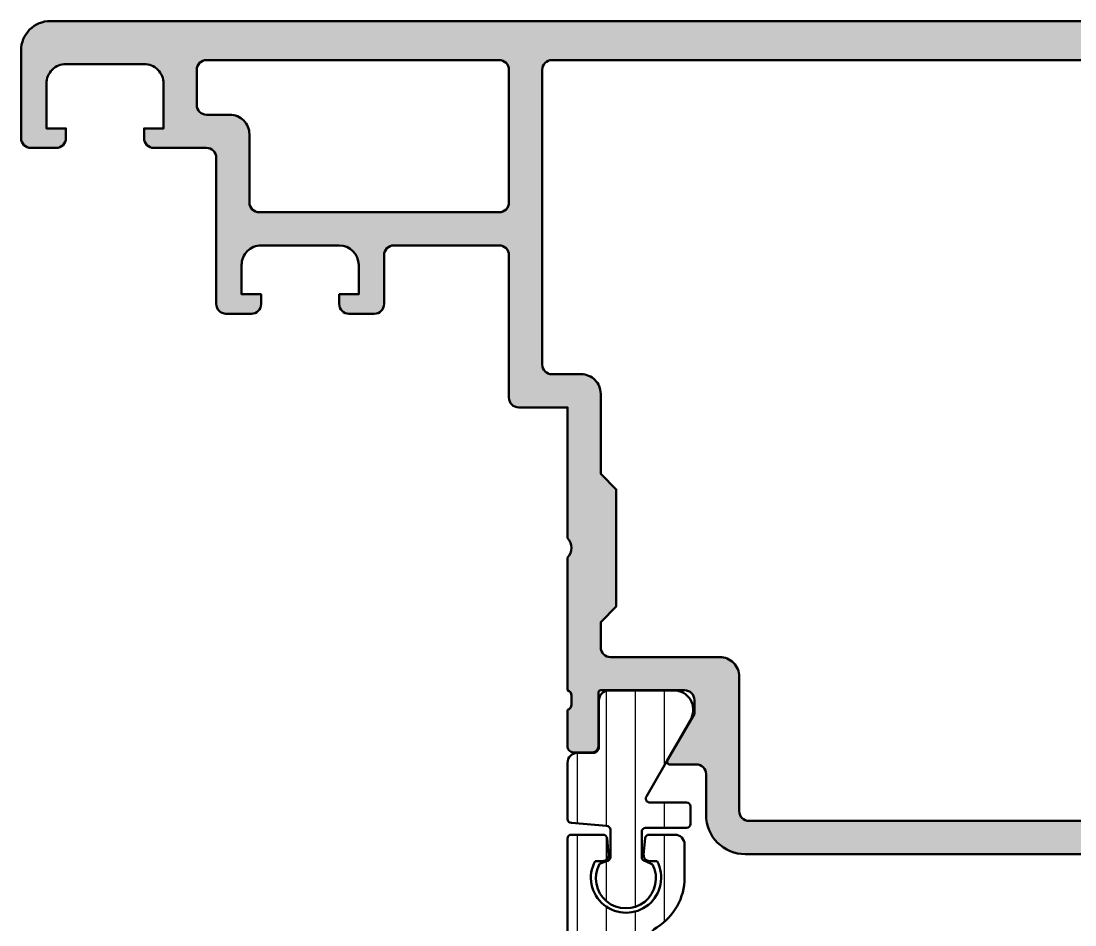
# Model space of a CAD drawing. Extents: x -30 to 78, y 0 to 85.
# Drawn here: x -30 to 24, y 38.7 to 85 of the extents above; entities that cross this region are included whole.
import ezdxf

# ---------------------------------------------------------------- set-up
doc = ezdxf.new("R2010")
doc.units = 0
for name, color, linetype, lineweight in [('0S-Alu contour', 7, 'Continuous', 50), ('0S-Alu hatch', 252, 'Continuous', 25), ('0S-Plastic contour', 254, 'Continuous', 50), ('0S-Plastic hatch', 253, 'Continuous', 25)]:
    doc.layers.add(name, color=color, linetype=linetype, lineweight=lineweight)
pattern_1 = [(90, (0, 0), (-1.4859, 0), [])]

# ---------------------------------------------------------------- blocks, each defined once
blk = doc.blocks.new('398700__2F316FFD_572E_4985_AC60_1F0C857CBD1D_')
at = {"layer": '0S-Alu hatch'}
h = blk.add_hatch(color=256, dxfattribs=at)
edge = h.paths.add_edge_path()
edge.add_line((-29.99996948252678, 83.5000000001062), (-29.99996948252678, 79.00000000010688))
edge.add_arc((-29.49994280249618, 79.00002668013714), 0.5000266807423868, 180.0030571430025, 269.9969428568569)
edge.add_line((-29.49996948252655, 78.50000000010654), (-28.19995117198013, 78.50000000010654))
edge.add_arc((-28.19994085186963, 78.99998967999626), 0.4999896799962295, 269.9988173780385, 360.0011826219717)
edge.add_line((-27.69995117197991, 79.00000000010685), (-27.69995117197991, 79.50000000010665))
edge.add_line((-27.69995117197991, 79.50000000010665), (-28.69995117197991, 79.50000000010652))
edge.add_line((-28.69995117197991, 79.50000000010652), (-28.69995117197991, 81.79998779307518))
edge.add_ellipse((-27.70000757515433, 81.80004419624981), major_axis=(-0.9999435984163296, 0), ratio=1, start_angle=-90.00323184614132, end_angle=0.0032318460986857644, ccw=False)
edge.add_line((-27.69995117197968, 82.7999877930754), (-23.69995117197991, 82.7999877930754))
edge.add_ellipse((-23.69994555043482, 81.79999341462047), major_axis=(-0.9999943784707154, 0), ratio=1, start_angle=179.9996779066076, end_angle=270.0003220926184, ccw=False)
edge.add_line((-22.69995117197991, 81.79998779306187), (-22.69995117197991, 79.50000000010665))
edge.add_line((-22.69995117197991, 79.50000000010665), (-23.69995117197991, 79.50000000010665))
edge.add_line((-23.69995117197991, 79.50000000010665), (-23.69995117197991, 79.00000000010665))
edge.add_arc((-23.19996149209041, 78.99998967999613), 0.4999896799960021, 179.9988173777201, 270.0011826219615)
edge.add_line((-23.1999511719799, 78.50000000010665), (-20.49996948252678, 78.50000000010665))
edge.add_ellipse((-20.49994895485911, 78.00002052777432), major_axis=(-0.4999794727537302, 0), ratio=1, start_angle=179.9976476060077, end_angle=270.00235239401877, ccw=False)
edge.add_line((-19.99996948252678, 78.0000000001069), (-19.99996948252678, 70.50000000010665))
edge.add_arc((-19.49994534277184, 70.5000241398616), 0.5000241403376413, 180.0027660783855, 269.9972339213938)
edge.add_line((-19.49996948252678, 70.00000000010665), (-18.1999511719799, 70.00000000010665))
edge.add_arc((-18.19993829040376, 70.49998711853051), 0.4999871185897994, 269.9985238420772, 360.0014761578453)
edge.add_line((-17.6999511719799, 70.50000000010597), (-17.6999511719799, 71.00000000010665))
edge.add_line((-17.6999511719799, 71.00000000010665), (-18.69995117197968, 71.00000000010665))
edge.add_line((-18.69995117197968, 71.00000000010665), (-18.6999511719799, 72.50000000010654))
edge.add_ellipse((-17.69996772564914, 72.5000165537759), major_axis=(-0.9999834464677769, 0), ratio=1, start_angle=-90.00094847109642, end_angle=0.0009484706660032316, ccw=False)
edge.add_line((-17.69995117197967, 73.50000000010665), (-13.69995117197969, 73.50000000010665))
edge.add_ellipse((-13.69998398563931, 72.49996718644702), major_axis=(-1.000032814197979, 0), ratio=1, start_angle=180.0018800225579, end_angle=269.9981199774843, ccw=False)
edge.add_line((-12.69995117197969, 72.50000000010738), (-12.69995117197992, 71.00000000010665))
edge.add_line((-12.69995117197992, 71.00000000010665), (-13.69995117197992, 71.00000000010665))
edge.add_line((-13.69995117197992, 71.00000000010665), (-13.69995117197992, 70.50000000010665))
edge.add_arc((-13.19996405355606, 70.49998711853051), 0.4999871185897994, 179.9985238419079, 270.0014761579228)
edge.add_line((-13.19995117197992, 70.00000000010665), (-11.89996337901139, 70.00000000010665))
edge.add_arc((-11.89995049743508, 70.49998711853056), 0.4999871185898562, 269.9985238420577, 360.0014761578453)
edge.add_line((-11.39996337901117, 70.50000000010601), (-11.39996337901117, 72.99998474131748))
edge.add_ellipse((-10.89996319137002, 72.99998455367655), major_axis=(-0.5000001876411787, 0), ratio=1, start_angle=270.0000215020831, end_angle=359.9999785025289, ccw=False)
edge.add_line((-10.89996337901117, 73.4999847413177), (-5.499969482526793, 73.49998474131748))
edge.add_ellipse((-5.499959520394993, 72.99999470344973), major_axis=(-0.4999900379669927, 0), ratio=1, start_angle=179.9988584005522, end_angle=270.00114159895963, ccw=False)
edge.add_line((-4.999969482527248, 72.99998474131645), (-4.999969482527021, 65.69967314122643))
edge.add_arc((-4.499961320569568, 65.69968130318377), 0.5000081620240695, 180.0009352761989, 269.9990647238382)
edge.add_line((-4.499969482527021, 65.19967314122631), (-1.999969482527021, 65.19968840001549))
edge.add_line((-1.999969482527021, 65.19968840001549), (-1.999969482527248, 58.50017019852079))
edge.add_ellipse((-2.524993707192155, 58.00016274949389), major_axis=(-0.7250226793469087, 0), ratio=1, start_angle=136.3989482371596, end_angle=223.6019249855762, ccw=False)
edge.add_line((-1.999961862168771, 57.50016330221548), (-1.999969482526779, 50.70000762950099))
edge.add_ellipse((-2.078817958496756, 50.43244621730917), major_axis=(-0.2789376121229892, 0), ratio=1, start_angle=178.835410625902, end_angle=253.5801235805072, ccw=False)
edge.add_line((-1.799937964948667, 50.42677694438469), (-1.799937964948668, 49.97318294438471))
edge.add_ellipse((-2.078806060591827, 49.96752228490766), major_axis=(-0.2789255417371407, 0), ratio=1, start_angle=106.42459455535331, end_angle=181.1628700728862, ccw=False)
edge.add_line((-1.999938964948668, 49.69997894438472), (-1.999938964948654, 47.8199679443762))
edge.add_arc((-1.699938964948657, 47.8199679443762), 0.3000000000000043, 180, 270)
edge.add_line((-1.699938964948657, 47.51996794437619), (-0.7199646459058897, 47.51996794437618))
edge.add_arc((-0.7199646459058897, 47.81996794437621), 0.3000000000000256, 270, 360)
edge.add_line((-0.4199646459058642, 47.81996794437621), (-0.4199646459058784, 50.5799659443762))
edge.add_ellipse((-0.2999282489533377, 50.5799508682742), major_axis=(-0.1200363978992903, 0), ratio=1, start_angle=270.01737301073905, end_angle=359.9928038742206, ccw=False)
edge.add_line((-0.2999646459378198, 50.69998726065541), (4.000030517472978, 50.70000762950089))
edge.add_ellipse((4.00004083758377, 50.20001794961167), major_axis=(-0.4999896799957179, 0), ratio=1, start_angle=179.9988173777202, end_angle=270.00118262199436, ccw=False)
edge.add_line((4.500030517472978, 50.20000762950107), (4.500030517472751, 49.49999542247077))
edge.add_line((4.500030517472751, 49.49999542247077), (3.111785888566274, 47.09548492442265))
edge.add_arc((3.238736484112166, 47.03879453790564), 0.139033282464676, 155.9366245846524, 266.6097434882759)
edge.add_line((3.230514526262496, 46.90000457774273), (4.600030517472205, 46.90000457774319))
edge.add_ellipse((4.600030517472889, 46.40000457774273), major_axis=(-0.5000000000004547, 0), ratio=1, start_angle=180, end_angle=270.0000000000784, ccw=False)
edge.add_line((5.100030517473342, 46.40000457774273), (5.10003051747266, 44.30290475069002))
edge.add_arc((7.100030517472546, 44.30290475069013), 1.999999999999886, 180, 270.0000000000098)
edge.add_line((7.100030517472887, 42.30290475069025), (43.70003356922974, 42.3029047506907))
edge.add_arc((43.70003356923059, 44.30290475069052), 1.999999999999829, 269.9999999999755, 360)
edge.add_line((45.70003356923042, 44.30290475069052), (45.70003356923042, 46.40000457774353))
edge.add_ellipse((46.20003356923048, 46.40000457774325), major_axis=(-0.5000000000000498, 0), ratio=1, start_angle=270.0000000000057, end_angle=360, ccw=False)
edge.add_line((46.20003356923042, 46.9000045777433), (47.56956481923102, 46.90000457774307))
edge.add_arc((47.5613280500429, 47.03880353384803), 0.1390431392859207, 273.3961299496148, 384.0575019780681)
edge.add_line((47.68829345692588, 47.0954849244231), (46.30004882801985, 49.4999954224702))
edge.add_line((46.30004882801985, 49.4999954224702), (46.30004882801985, 50.20000762951157))
edge.add_ellipse((46.80003357132597, 50.20002288968719), major_axis=(-0.4999847435389949, 0), ratio=1, start_angle=-90.00699432655358, end_angle=0.0017487406075247236, ccw=False)
edge.add_line((46.80009460647705, 50.70000762950077), (51.10002873260194, 50.69998726066198))
edge.add_ellipse((51.09999233563343, 50.57995086825821), major_axis=(-0.1200363979218424, 0), ratio=1, start_angle=180.0071961334272, end_angle=269.98262699688405, ccw=False)
edge.add_line((51.22002873260851, 50.57996594437622), (51.22002873260851, 47.81996794437621))
edge.add_arc((51.52002873260853, 47.81996794437621), 0.300000000000022, 180, 269.9999999999986)
edge.add_line((51.52002873260852, 47.51996794437618), (52.50000305165129, 47.51996794437618))
edge.add_arc((52.50000305165129, 47.8199679443762), 0.3000000000000114, 270, 360)
edge.add_line((52.8000030516513, 47.8199679443762), (52.8000030516513, 49.69997894438472))
edge.add_ellipse((52.87887014729446, 49.96752228490766), major_axis=(-0.2789255417371423, 0), ratio=1, start_angle=-1.1628700728862214, end_angle=73.57540544464621, ccw=False)
edge.add_line((52.6000020516513, 49.97318294438471), (52.6000020516513, 50.42677694438469))
edge.add_ellipse((52.87888204520035, 50.43244621730919), major_axis=(-0.2789376121239464, 0), ratio=1, start_angle=-73.58012358050848, end_angle=1.1645893740999895, ccw=False)
edge.add_line((52.8000335692301, 50.70000762950193), (52.80003356923124, 69.50001525889526))
edge.add_arc((51.80003356911438, 69.50001525889503), 1.00000000011687, 0, 90.000874264826)
edge.add_line((51.80001831031463, 70.50001525889547), (51.30003356923102, 70.50001525889503))
edge.add_line((51.30003356923102, 70.50001525889503), (51.30003356923102, 68.00001525889571))
edge.add_ellipse((50.29994617175741, 68.00010265635854), major_axis=(-1.000087401292423, 0), ratio=1, start_angle=90.00501389831271, end_angle=179.9949929319336, ccw=False)
edge.add_line((50.30003368843963, 67.00001525889537), (48.99998486031531, 67.00001525889571))
edge.add_ellipse((49.00004365804383, 68.00007405662447), major_axis=(-1.000058799457239, 0), ratio=1, start_angle=0.0033686637580103707, end_angle=89.99663133638438, ccw=False)
edge.add_line((47.99998486031507, 68.00001525889344), (47.99998486031531, 75.00001526423786))
edge.add_ellipse((48.52495529763711, 75.49998366380088), major_axis=(-0.7249567991428534, 0), ratio=1, start_angle=-43.60785378746351, end_angle=43.60262178277361, ccw=False)
edge.add_line((48.00003051747253, 75.99999999932665), (48.00003051747298, 82.00000000010643))
edge.add_ellipse((49.00008544488589, 81.99994507269328), major_axis=(-1.000054928921338, 0), ratio=1, start_angle=270.0031469360441, end_angle=359.9968530639975, ccw=False)
edge.add_line((49.00003051747366, 83.00000000010618), (50.30003356923124, 83.00000000010652))
edge.add_ellipse((50.30000774122353, 81.99997417209926), major_axis=(-1.000025828340801, 0), ratio=1, start_angle=180.0014797973691, end_angle=269.99852020238484, ccw=False)
edge.add_line((51.30003356923079, 82.0000000001027), (51.30003356923079, 80.50000000010633))
edge.add_line((51.30003356923079, 80.50000000010633), (51.90002441395712, 80.50000000010665))
edge.add_line((51.90002441395712, 80.50000000010665), (53.00003051747275, 81.60000610362194))
edge.add_line((53.00003051747275, 81.60000610362194), (53.00003051747343, 85.00000000010654))
edge.add_line((53.00003051747343, 85.00000000010654), (-28.49996948252701, 85.00000000010665))
edge.add_arc((-28.49999043071475, 83.5000209482946), 1.499979051958311, 89.99919982699465, 180.0008001731317)
edge = h.paths.add_edge_path()
edge.add_arc((-19.29994555043456, 79.19999341460483), 0.9999943784862336, 359.9996779066075, 450.0003220926282)
edge.add_line((-19.29995117197981, 80.19998779307527), (-20.49996337901129, 80.19998779307527))
edge.add_ellipse((-20.49991051740901, 80.70004065467754), major_axis=(-0.5000528643963384, 0), ratio=1, start_angle=0.0060568530003024534, end_angle=89.993943146954, ccw=False)
edge.add_line((-20.99996337901129, 80.69998779307537), (-20.99996337901129, 82.4999877930758))
edge.add_ellipse((-20.49994177315077, 82.4999661872146), major_axis=(-0.5000216063273177, 0), ratio=1, start_angle=270.002475742259, end_angle=359.99752425765945, ccw=False)
edge.add_line((-20.49996337901129, 82.9999877930751), (-5.499969482527248, 82.99998779307522))
edge.add_ellipse((-5.49972464436631, 82.50023263123614), major_axis=(-0.4997552218141515, 0), ratio=1, start_angle=179.9719298704108, end_angle=270.02807012960415, ccw=False)
edge.add_line((-4.999969482527248, 82.49998779307533), (-4.999969482527021, 75.69998779307508))
edge.add_ellipse((-5.499724644366139, 75.6997429549145), major_axis=(-0.4997552218142084, 0), ratio=1, start_angle=89.97192987037619, end_angle=180.0280701295634, ccw=False)
edge.add_line((-5.499969482527248, 75.19998779307538), (-17.79995117197981, 75.19998779307538))
edge.add_ellipse((-17.79993535752172, 75.70000360753347), major_axis=(-0.5000158147081843, 0), ratio=1, start_angle=0.00181214617907699, end_angle=89.99818785390858, ccw=False)
edge.add_line((-18.29995117197981, 75.6999877930755), (-18.29995117196412, 79.19998779304623))
edge = h.paths.add_edge_path()
edge.add_ellipse((-2.799966430303271, 82.50000305139858), major_axis=(-0.4999847419091449, 0), ratio=1, start_angle=-89.9982514175656, end_angle=0.0017485271769146493, ccw=False)
edge.add_line((-2.799981689097975, 82.99998779307488), (45.79998486031072, 82.99998779307522))
edge.add_ellipse((45.80001537975697, 82.5000183097229), major_axis=(-0.4999694842838096, 0), ratio=1, start_angle=179.9930054594119, end_angle=270.00349748438566, ccw=False)
edge.add_line((46.29998486031526, 82.4999572745668), (46.29998486031503, 66.80001068125803))
edge.add_arc((47.79998486031452, 66.80001068125803), 1.499999999999488, 180, 270.0000000000021)
edge.add_line((47.79998486031458, 65.30001068125854), (50.30003356923079, 65.30001068125866))
edge.add_ellipse((50.30003356923096, 64.80001068125883), major_axis=(-0.4999999999998295, 0), ratio=1, start_angle=180, end_angle=270.00000000001955, ccw=False)
edge.add_line((50.80003356923079, 64.80001068125888), (50.80003356923079, 52.90001068125879))
edge.add_ellipse((50.30003356923113, 52.90001068125879), major_axis=(-0.499999999999659, 0), ratio=1, start_angle=89.99999999998698, end_angle=180, ccw=False)
edge.add_line((50.30003356923102, 52.40001068125913), (45.00004882802353, 52.40001068125902))
edge.add_arc((45.00004882802357, 51.4000106812587), 1.000000000000312, 90.0000000000016, 179.9998349542695)
edge.add_line((44.0000488280274, 51.40001356183167), (44.00003356923038, 44.5028742331115))
edge.add_ellipse((43.50002283815833, 44.50291548334895), major_axis=(-0.5000107327735944, 0), ratio=1, start_angle=90.0012296638543, end_angle=179.9952731724382, ccw=False)
edge.add_line((43.50003356923015, 44.00290475069051), (7.300030517472706, 44.00290475068994))
edge.add_ellipse((7.300041248545895, 44.50291548334952), major_axis=(-0.5000107327747287, 0), ratio=1, start_angle=0.004726827407694145, end_angle=89.99877033598858, ccw=False)
edge.add_line((6.800030517472706, 44.5028742331133), (6.800015258692056, 51.40001068125761))
edge.add_arc((5.800017305847987, 51.40001272841484), 0.9999979528461643, 359.9998827062908, 450.0001172940648)
edge.add_line((5.800015258684553, 52.40001068125891), (0.200033778269372, 52.40001068125845))
edge.add_ellipse((0.2000337782690877, 52.90001068125885), major_axis=(-0.5000000000003979, 0), ratio=1, start_angle=0, end_angle=90.00000000003263, ccw=False)
edge.add_line((-0.2999662217313101, 52.90001068125879), (-0.2999662217313101, 54.20015538540157))
edge.add_line((-0.2999662217313101, 54.20015538540157), (0.5000381378312256, 55.00015974496399))
edge.add_line((0.5000381378312256, 55.00015974496399), (0.5000381378312256, 61.00016574332655))
edge.add_line((0.5000381378312256, 61.00016574332655), (-0.2999662217315375, 61.80017010288908))
edge.add_line((-0.2999662217315375, 61.80017010288908), (-0.2999513810044406, 65.89967640201652))
edge.add_arc((-1.2999395365742, 65.89967277868652), 0.9999881555763241, 0.0002076039762187, 90.00066666754472)
edge.add_line((-1.299951171980055, 66.89966093419515), (-2.799951171979827, 66.89966093419515))
edge.add_ellipse((-2.799961492090389, 67.399650614191), major_axis=(-0.4999896801023561, 0), ratio=1, start_angle=-0.0011826219716795094, end_angle=90.00118262196781, ccw=False)
edge.add_line((-3.299951172086238, 67.39966093430168), (-3.299951171979593, 82.49998779308608))
at = {"layer": '0S-Alu contour', "color": 7}
for points in [[(51.30003356923079, 82.0000000001027), (51.30003356923079, 80.50000000010633), (51.90002441395712, 80.50000000010665), (53.00003051747275, 81.60000610362194), (53.00003051747343, 85.00000000010654), (-28.49996948252701, 85.00000000010665)], [(-29.99996948252678, 83.5000000001062), (-29.99996948252678, 79.00000000010688)], [(-27.69995117197968, 82.7999877930754), (-23.69995117197991, 82.7999877930754)], [(-20.49996337901129, 82.9999877930751), (-5.499969482527248, 82.99998779307522)], [(-2.799981689097975, 82.99998779307488), (45.79998486031072, 82.99998779307522)], [(-20.99996337901129, 80.69998779307537), (-20.99996337901129, 82.4999877930758)], [(-4.999969482527248, 82.49998779307533), (-4.999969482527021, 75.69998779307508)], [(-3.299951172086238, 67.39966093430168), (-3.299951171979593, 82.49998779308608)], [(-27.69995117197991, 79.00000000010685), (-27.69995117197991, 79.50000000010665), (-28.69995117197991, 79.50000000010652), (-28.69995117197991, 81.79998779307518)], [(-22.69995117197991, 81.79998779306187), (-22.69995117197991, 79.50000000010665), (-23.69995117197991, 79.50000000010665), (-23.69995117197991, 79.00000000010665)], [(-19.29995117197981, 80.19998779307527), (-20.49996337901129, 80.19998779307527)], [(-18.29995117197981, 75.6999877930755), (-18.29995117196412, 79.19998779304623)], [(-29.49996948252655, 78.50000000010654), (-28.19995117198013, 78.50000000010654)], [(-23.1999511719799, 78.50000000010665), (-20.49996948252678, 78.50000000010665)], [(-19.99996948252678, 78.0000000001069), (-19.99996948252678, 70.50000000010665)], [(-5.499969482527248, 75.19998779307538), (-17.79995117197981, 75.19998779307538)], [(-17.69995117197967, 73.50000000010665), (-13.69995117197969, 73.50000000010665)], [(-10.89996337901117, 73.4999847413177), (-5.499969482526793, 73.49998474131748)], [(-11.39996337901117, 70.50000000010601), (-11.39996337901117, 72.99998474131748)], [(-4.999969482527248, 72.99998474131645), (-4.999969482527021, 65.69967314122643)], [(-17.6999511719799, 70.50000000010597), (-17.6999511719799, 71.00000000010665), (-18.69995117197968, 71.00000000010665), (-18.6999511719799, 72.50000000010654)], [(-12.69995117197969, 72.50000000010738), (-12.69995117197992, 71.00000000010665), (-13.69995117197992, 71.00000000010665), (-13.69995117197992, 70.50000000010665)], [(-19.49996948252678, 70.00000000010665), (-18.1999511719799, 70.00000000010665)], [(-13.19995117197992, 70.00000000010665), (-11.89996337901139, 70.00000000010665)], [(-1.299951171980055, 66.89966093419515), (-2.799951171979827, 66.89966093419515)], [(-0.2999662217313101, 52.90001068125879), (-0.2999662217313101, 54.20015538540157), (0.5000381378312256, 55.00015974496399), (0.5000381378312256, 61.00016574332655), (-0.2999662217315375, 61.80017010288908), (-0.2999513810044406, 65.89967640201652)], [(-4.499969482527021, 65.19967314122631), (-1.999969482527021, 65.19968840001549), (-1.999969482527248, 58.50017019852079)], [(-1.999961862168771, 57.50016330221548), (-1.999969482526779, 50.70000762950099)], [(5.800015258684553, 52.40001068125891), (0.2000337782693719, 52.40001068125845)], [(6.800030517472706, 44.5028742331133), (6.800015258692056, 51.40001068125761)], [(-1.799937964948667, 50.42677694438469), (-1.799937964948668, 49.97318294438471)], [(-0.4199646459058642, 47.81996794437621), (-0.4199646459058784, 50.5799659443762)], [(-0.2999646459378198, 50.69998726065541), (4.000030517472978, 50.70000762950089)], [(-1.999938964948668, 49.69997894438472), (-1.999938964948654, 47.8199679443762)], [(4.500030517472978, 50.20000762950107), (4.500030517472751, 49.49999542247077), (3.111785888566274, 47.09548492442265)], [(-1.699938964948657, 47.51996794437619), (-0.7199646459058897, 47.51996794437618)], [(3.230514526262496, 46.90000457774273), (4.600030517472205, 46.90000457774319)], [(5.100030517473342, 46.40000457774273), (5.10003051747266, 44.30290475069002)], [(43.50003356923015, 44.00290475069051), (7.300030517472706, 44.00290475068994)], [(7.100030517472887, 42.30290475069025), (43.70003356922974, 42.3029047506907)]]:
    blk.add_lwpolyline(points, dxfattribs=at)
for centre, radius, start, end in [((-28.49999043071475, 83.5000209482946), 1.499979051958311, 89.99919982699465, 180.0008001731317), ((-19.29994555043456, 79.19999341460483), 0.9999943784862336, 359.9996779066075, 90.00032209262817), ((-29.49994280249618, 79.00002668013714), 0.5000266807423868, 180.0030571430025, 269.9969428568569), ((-28.19994085186963, 78.99998967999626), 0.4999896799962295, 269.9988173780385, 0.0011826219716948), ((-23.19996149209041, 78.99998967999613), 0.4999896799960021, 179.9988173777201, 270.0011826219615), ((-19.49994534277184, 70.5000241398616), 0.5000241403376413, 180.0027660783855, 269.9972339213938), ((-18.19993829040376, 70.49998711853051), 0.4999871185897994, 269.9985238420772, 0.0014761578452432), ((-13.19996405355606, 70.49998711853051), 0.4999871185897994, 179.9985238419079, 270.0014761579228), ((-11.89995049743508, 70.49998711853056), 0.4999871185898562, 269.9985238420577, 0.0014761578452432), ((-1.2999395365742, 65.89967277868652), 0.9999881555763241, 0.0002076039762187, 90.00066666754472), ((-4.499961320569568, 65.69968130318377), 0.5000081620240695, 180.0009352761989, 269.9990647238382), ((5.800017305847987, 51.40001272841484), 0.9999979528461643, 359.9998827062908, 90.00011729406486), ((-1.699938964948657, 47.8199679443762), 0.3000000000000043, 180, 270), ((-0.7199646459058897, 47.81996794437621), 0.3000000000000256, 270, 0), ((3.238736484112166, 47.03879453790564), 0.139033282464676, 155.9366245846524, 266.6097434882759), ((7.100030517472546, 44.30290475069013), 1.999999999999886, 180, 270.0000000000098)]:
    blk.add_arc(centre, radius, start, end, dxfattribs=at)
at = {"layer": '0S-Alu contour', "color": 7, "extrusion": (0, 0, -1)}
for centre, radius, start, end in [((27.70000757515433, 81.80004419624981), 0.9999435984163296, 359.9967681539013, 90.00323184614135), ((23.69994555043482, 81.79999341462047), 0.9999943784707154, 89.9996779073816, 180.0003220933925), ((20.49994177315077, 82.4999661872146), 0.5000216063273177, 0.0024757423405282, 89.997524257741), ((5.49972464436631, 82.50023263123614), 0.4997552218141515, 89.97192987039584, 180.0280701295893), ((2.799966430303271, 82.50000305139858), 0.4999847419091449, 359.9982514728231, 89.99825141756565), ((20.49991051740901, 80.70004065467754), 0.5000528643963384, 270.006056853046, 359.9939431469997), ((20.49994895485911, 78.00002052777432), 0.4999794727537302, 89.99764760598126, 180.0023523939924), ((17.79993535752172, 75.70000360753347), 0.5000158147081843, 270.0018121460914, 359.9981878538209), ((5.499724644366139, 75.6997429549145), 0.4997552218142084, 179.9719298704366, 270.0280701296238), ((17.69996772564914, 72.5000165537759), 0.9999834464677769, 359.999051529334, 90.00094847109636), ((13.69998398563931, 72.49996718644702), 1.000032814197979, 90.00188002251573, 179.9981199774421), ((10.89996319137002, 72.99998455367655), 0.5000001876411787, 2.14974711152e-05, 89.99997849791689), ((5.499959520394993, 72.99999470344973), 0.4999900379669927, 89.9988584010404, 180.0011415994479), ((2.799961492090389, 67.399650614191), 0.4999896801023561, 269.9988173780322, 0.0011826219716948), ((2.524993707192155, 58.00016274949389), 0.7250226793469087, 136.3980750144238, 223.6010517628404), ((-0.2000337782690877, 52.90001068125885), 0.5000000000003979, 269.9999999999674, 0), ((2.078817958496756, 50.43244621730917), 0.2789376121229892, 106.4198764194928, 181.1645893740981), ((0.2999282489533377, 50.5799508682742), 0.1200363978992903, 0.0071961257793759, 89.98262698926096), ((-4.00004083758377, 50.20001794961167), 0.4999896799957179, 89.99881737800563, 180.0011826222798), ((2.078806060591827, 49.96752228490766), 0.2789255417371407, 178.8371299271138, 253.5754054446467), ((-4.600030517472889, 46.40000457774273), 0.5000000000004547, 89.99999999992161, 180), ((-7.300041248545895, 44.50291548334952), 0.5000107327747287, 270.0012296640114, 359.9952731725923)]:
    blk.add_arc(centre, radius, start, end, dxfattribs=at)
blk = doc.blocks.new('284683__413E5204_D3FB_440C_996B_BE8735B59C12___3F89B64F_D893_470D_AAA0_8C5F3886134C_')
at = {"layer": '0S-Plastic hatch'}
h = blk.add_hatch(dxfattribs=at)
h.set_pattern_fill('ANSI31', color=256, scale=0.4680000000000001, angle=45, style=0)
h.set_pattern_definition(pattern_1)
edge = h.paths.add_edge_path()
edge.add_line((-2.000000000106467, 46.99000289580002), (-2.000000000106467, 44.10749725004807))
edge.add_arc((-1.79959598885847, 44.10788902379231), 0.2004043941907311, 180.1120085038914, 269.8836202750908)
edge.add_line((-1.80000305186428, 43.90748504301682), (-1.064677e-10, 43.74998382231369))
edge.add_ellipse((-0.0004042575521514, 43.5495826468843), major_axis=(-0.2004015831713085, 0), ratio=1, start_angle=180.1112080115199, end_angle=269.88442076745747, ccw=False)
edge.add_line((0.1999969481357198, 43.54997161528244), (0.1999969481357198, 42.14997581144944))
edge.add_ellipse((-0.0004070420599215, 42.15036757952389), major_axis=(-0.2004043731273318, 0), ratio=1, start_angle=90.11419246348783, end_angle=179.8879931053385, ccw=False)
edge.add_line((-7.6295009989e-06, 41.94996360441819), (-0.3550033570400615, 41.80382297803038))
edge.add_arc((0.9926500240323861, 41.06326088287523), 1.537726195490129, 151.2103380578202, 387.6315702401615)
edge.add_line((2.354995727432566, 41.77643409936869), (1.999999999893532, 41.94996360441819))
edge.add_ellipse((2.000396591728928, 42.15036475890795), major_axis=(-0.200401546914977, 0), ratio=1, start_angle=0.11120204489219532, end_angle=89.8866123862843, ccw=False)
edge.add_line((1.799995422256813, 42.14997581144943), (1.799995422256813, 43.44999602934494))
edge.add_ellipse((2.000357586934399, 43.449615525672), major_axis=(-0.200362525980616, 0), ratio=1, start_angle=270.1044375530914, end_angle=359.89119089237767, ccw=False)
edge.add_line((1.999992370499001, 43.64997771879806), (4.099990844620108, 43.64997771879806))
edge.add_arc((4.099594252784697, 43.85037887328783), 0.2004015469149805, 270.1133876137198, 359.8887979551078)
edge.add_line((4.299995422256813, 43.8499899258293), (4.299995422256813, 44.74998382231369))
edge.add_arc((4.09957329866242, 44.74957392153217), 0.2004225427558994, 0.1171804371410508, 89.88063399403912)
edge.add_line((4.099990844620094, 44.94999602934494), (2.212425701737871, 44.94999602934494))
edge.add_ellipse((2.212425701737868, 45.14999602934494), major_axis=(-0.2000000000000028, 0), ratio=1, start_angle=-29.879840183826104, end_angle=90.00000000000068, ccw=False)
edge.add_line((2.039011283586262, 45.2496325667052), (4.285481497992989, 49.15954689580002))
edge.add_arc((3.444228849001646, 49.70018182107717), 0.9999960709244813, 327.2729839001592, 441.8183919481002)
edge.add_line((3.586539497993001, 50.68999989580003), (0.1099979998932525, 50.6900000013859))
edge.add_arc((0.1099953602681722, 50.19000402394727), 0.4999959774455833, 89.9996975188133, 180.0003024817733)
edge.add_line((-0.3900006171704433, 50.19000138431708), (-0.389668672512542, 47.79004449521306))
edge.add_ellipse((-0.6896686696429923, 47.7900030013859), major_axis=(-0.3000000000000131, 0), ratio=1, start_angle=90.00000746561938, end_angle=180.0079247372928, ccw=False)
edge.add_line((-0.6896686305531006, 47.49000300138589), (-1.500000065256273, 47.49000289580002))
edge.add_arc((-1.500000000106467, 46.99000289580002), 0.5, 90.00000746561778, 180)
at = {"layer": '0S-Plastic contour', "color": 7}
for points in [[(3.586539497993001, 50.68999989580003), (0.1099979998932525, 50.6900000013859)], [(-0.3900006171704433, 50.19000138431708), (-0.389668672512542, 47.79004449521306)], [(2.039011283586262, 45.2496325667052), (4.285481497992989, 49.15954689580002)], [(-2.000000000106467, 46.99000289580002), (-2.000000000106467, 44.10749725004807)], [(-0.6896686305531006, 47.49000300138589), (-1.500000065256273, 47.49000289580002)], [(4.099990844620094, 44.94999602934494), (2.212425701737871, 44.94999602934494)], [(4.299995422256813, 43.8499899258293), (4.299995422256813, 44.74998382231369)], [(-1.80000305186428, 43.90748504301682), (-1.064677e-10, 43.74998382231369)], [(0.1999969481357198, 43.54997161528244), (0.1999969481357198, 42.14997581144944)], [(1.799995422256813, 42.14997581144943), (1.799995422256813, 43.44999602934494)], [(1.999992370499001, 43.64997771879806), (4.099990844620108, 43.64997771879806)], [(-7.6295009989e-06, 41.94996360441819), (-0.3550033570400615, 41.80382297803038)], [(2.354995727432566, 41.77643409936869), (1.999999999893532, 41.94996360441819)]]:
    blk.add_lwpolyline(points, dxfattribs=at)
for centre, radius, start, end in [((0.1099953602681722, 50.19000402394727), 0.4999959774455833, 89.9996975188133, 180.0003024817733), ((3.444228849001646, 49.70018182107717), 0.9999960709244813, 327.2729839001592, 81.81839194810021), ((-1.500000000106467, 46.99000289580002), 0.5, 90.00000746561778, 180), ((4.09957329866242, 44.74957392153217), 0.2004225427558994, 0.1171804371410508, 89.88063399403912), ((-1.79959598885847, 44.10788902379231), 0.2004043941907311, 180.1120085038914, 269.8836202750908), ((4.099594252784697, 43.85037887328783), 0.2004015469149805, 270.1133876137198, 359.8887979551078), ((0.9926500240323861, 41.06326088287523), 1.537726195490129, 151.2103380578202, 27.63157024016151)]:
    blk.add_arc(centre, radius, start, end, dxfattribs=at)
at = {"layer": '0S-Plastic contour', "color": 7, "extrusion": (0, 0, -1)}
for centre, radius, start, end in [((0.6896686696429923, 47.7900030013859), 0.3000000000000131, 179.9920752627072, 269.9999925343806), ((-2.212425701737868, 45.14999602934494), 0.2000000000000028, 269.9999999999993, 29.87984018382611), ((0.0004042575521514, 43.5495826468843), 0.2004015831713085, 90.11557923254252, 179.8887919884801), ((-2.000357586934399, 43.449615525672), 0.200362525980616, 0.1088091076223094, 89.89556244690863), ((0.0004070420599215, 42.15036757952389), 0.2004043731273318, 180.1120068946615, 269.8858075365122), ((-2.000396591728928, 42.15036475890795), 0.200401546914977, 270.1133876137157, 359.8887979551078)]:
    blk.add_arc(centre, radius, start, end, dxfattribs=at)
blk = doc.blocks.new('284683__67295B56_A67E_4C38_88BE_02E329D191F8___FAE40EE3_1E5C_49C1_B2D7_B7A21343C091_')
at = {"layer": '0S-Plastic hatch'}
h = blk.add_hatch(dxfattribs=at)
h.set_pattern_fill('ANSI31', color=256, scale=0.4680000000000001, angle=45, style=0)
h.set_pattern_definition(pattern_1)
edge = h.paths.add_edge_path()
edge.add_line((-2.000006103625267, 43.09995264610943), (-1.999999985177979, 14.40999689476239))
edge.add_arc((-1.499999985177993, 14.40999700139287), 0.5, 180.0000122241782, 270)
edge.add_line((-1.499999985177993, 13.90999700139287), (-0.6896686667731445, 13.90999700139287))
edge.add_ellipse((-0.689668666773148, 13.60999700139287), major_axis=(-0.3000000000000007, 0), ratio=1, start_angle=180, end_angle=269.9999999999993, ccw=False)
edge.add_line((-0.3896686667731473, 13.60999700139287), (-0.3900006171701733, 11.20999861845656))
edge.add_arc((0.1099953602684422, 11.20999597883148), 0.4999959774455815, 179.9996975182267, 270.0003024811867)
edge.add_line((0.1099979998935225, 10.71000000139287), (3.586539497992987, 10.71000000139287))
edge.add_arc((3.444228849001632, 11.69981807611572), 0.9999960709244838, 278.1816080518998, 392.7270160998402)
edge.add_line((4.285481497992989, 12.24045300139287), (2.900003051651353, 14.64017239217538))
edge.add_line((2.900003051651353, 14.64017239217538), (2.900003051651353, 14.99996490638846))
edge.add_ellipse((3.100003051651341, 14.99996490638852), major_axis=(-0.1999999999999886, 0), ratio=1, start_angle=270.00000000001626, end_angle=360, ccw=False)
edge.add_line((3.100003051651285, 15.19996490638851), (8.199990844620103, 15.19996490638854))
edge.add_arc((8.199990844620103, 15.5999588028729), 0.3999938964843608, 270, 450)
edge.add_line((8.199990844620103, 15.99995269935726), (6.199987792862245, 15.99995269935737))
edge.add_ellipse((6.199987792862273, 16.29995269935735), major_axis=(-0.2999999999999829, 0), ratio=1, start_angle=0, end_angle=89.9999999999946, ccw=False)
edge.add_line((5.89998779286229, 16.29995269935735), (5.89998779286229, 16.49995269935728))
edge.add_arc((5.599992370499009, 16.49995269935717), 0.2999954223632812, 0, 180)
edge.add_line((5.299996948135728, 16.49995269935717), (5.299996948135728, 16.29995269935732))
edge.add_ellipse((4.999996948135603, 16.29995269935727), major_axis=(-0.300000000000125, 0), ratio=1, start_angle=90.00000000001091, end_angle=180, ccw=False)
edge.add_line((4.99999694813566, 15.99995269935714), (2.473779296768654, 15.99995269935726))
edge.add_line((2.473779296768654, 15.99995269935726), (0.3000762938388988, 17.25468444695198))
edge.add_ellipse((0.8000825695573448, 18.12079276048733), major_axis=(-1.000074940458405, 0), ratio=1, start_angle=0.0011141101646217066, end_angle=60.002063636111814, ccw=False)
edge.add_line((-0.1999923707119961, 18.12077331413952), (-0.2000049807670194, 34.8999760322881))
edge.add_ellipse((0.7999950192324646, 34.8999771134198), major_axis=(-1.000000000000068, 0), ratio=1, start_angle=-89.99999999999608, end_angle=6.194420529936906e-05, ccw=False)
edge.add_line((0.799995019232398, 35.89997711341987), (4.999996948135645, 35.89997711341965))
edge.add_ellipse((4.999996948135714, 35.59997711341964), major_axis=(-0.3000000000000114, 0), ratio=1, start_angle=180, end_angle=270.0000000000131, ccw=False)
edge.add_line((5.299996948135728, 35.59997711341964), (5.299996948135728, 35.39997711341977))
edge.add_arc((5.599992370499009, 35.39997711341977), 0.2999954223632812, 180, 360)
edge.add_line((5.89998779286229, 35.39997711341977), (5.89998779286229, 35.59997711341964))
edge.add_ellipse((6.19998779286247, 35.59997711341957), major_axis=(-0.3000000000001792, 0), ratio=1, start_angle=269.99999999999955, end_angle=360, ccw=False)
edge.add_line((6.199987792862472, 35.89997711341975), (8.199990844620103, 35.89997711341967))
edge.add_arc((8.199990844620103, 36.29997100990408), 0.3999938964844176, 270, 450)
edge.add_line((8.199990844620103, 36.6999649063885), (3.107183946072083, 36.69996490638851))
edge.add_ellipse((3.107183946072073, 37.69996490638846), major_axis=(-0.9999999999999502, 0), ratio=1, start_angle=-58.21166935638888, end_angle=90.00000000000063, ccw=False)
edge.add_arc((1.000053193925381, 41.09996490541179), 3.00000000000017, 301.7883306436114, 360.0039970867418)
edge.add_line((4.000053186625379, 41.10017419238402), (3.999993896378029, 42.7999526993572))
edge.add_arc((3.499993896377873, 42.79995269935715), 0.5000000000001564, 0, 90.00000000000651)
edge.add_line((3.499993896377816, 43.29995269935731), (2.173978524893442, 43.2999526993573))
edge.add_arc((2.173978524893428, 43.0999526993573), 0.1999999999999891, 89.99999999999594, 174.9998434473586)
edge.add_line((1.97473963290399, 43.11738439229908), (1.901135558390521, 42.27611244580135))
edge.add_arc((2.199993896374763, 42.24996490638863), 0.3000000000000682, 174.9998434473521, 270.0000000000027)
edge.add_line((2.199993896374778, 41.94996490638856), (2.586716358664531, 41.94996490638851))
edge.add_ellipse((1.000053193925552, 41.09996490541183), major_axis=(-1.799999999999962, 0), ratio=1, start_angle=-28.17864277579929, end_angle=208.1786427757992, ccw=False)
edge.add_line((-0.5866099708134273, 41.94996490638851), (-0.2000061036252134, 41.94996490638862))
edge.add_arc((-0.2000061036251708, 42.24996490638867), 0.3000000000000532, 269.9999999999919, 365.0001565526374)
edge.add_line((0.0988522343590574, 42.27611244580133), (0.0252481598457024, 43.11738439229902))
edge.add_arc((-0.1739907321439631, 43.0999526993571), 0.2000000000002302, 5.000156552674131, 90.00000000000813)
edge.add_line((-0.1739907321439915, 43.29995269935733), (-1.800006103625221, 43.29995269935732))
edge.add_arc((-1.800006103625236, 43.09995269935729), 0.2000000000000384, 89.99999999999594, 179.9999847272327)
at = {"layer": '0S-Plastic contour', "color": 7}
for points in [[(-0.1739907321439915, 43.29995269935733), (-1.800006103625221, 43.29995269935732)], [(3.499993896377816, 43.29995269935731), (2.173978524893442, 43.2999526993573)], [(-2.000006103625267, 43.09995264610943), (-1.999999985177979, 14.40999689476239)], [(0.0988522343590574, 42.27611244580133), (0.0252481598457024, 43.11738439229902)], [(1.97473963290399, 43.11738439229908), (1.901135558390521, 42.27611244580135)], [(4.000053186625379, 41.10017419238402), (3.999993896378029, 42.7999526993572)], [(-0.5866099708134273, 41.94996490638851), (-0.2000061036252134, 41.94996490638862)], [(2.199993896374778, 41.94996490638856), (2.586716358664531, 41.94996490638851)], [(8.199990844620103, 36.6999649063885), (3.107183946072083, 36.69996490638851)], [(0.799995019232398, 35.89997711341987), (4.999996948135645, 35.89997711341965)], [(6.199987792862472, 35.89997711341975), (8.199990844620103, 35.89997711341967)], [(5.299996948135728, 35.59997711341964), (5.299996948135728, 35.39997711341977)], [(5.89998779286229, 35.39997711341977), (5.89998779286229, 35.59997711341964)], [(-0.1999923707119961, 18.12077331413952), (-0.2000049807670194, 34.8999760322881)], [(4.99999694813566, 15.99995269935714), (2.473779296768654, 15.99995269935726), (0.3000762938388988, 17.25468444695198)], [(5.299996948135728, 16.49995269935717), (5.299996948135728, 16.29995269935732)], [(5.89998779286229, 16.29995269935735), (5.89998779286229, 16.49995269935728)], [(8.199990844620103, 15.99995269935726), (6.199987792862245, 15.99995269935737)], [(3.100003051651285, 15.19996490638851), (8.199990844620103, 15.19996490638854)], [(4.285481497992989, 12.24045300139287), (2.900003051651353, 14.64017239217538), (2.900003051651353, 14.99996490638846)], [(-1.499999985177993, 13.90999700139287), (-0.6896686667731445, 13.90999700139287)], [(-0.3896686667731473, 13.60999700139287), (-0.3900006171701733, 11.20999861845656)], [(0.1099979998935225, 10.71000000139287), (3.586539497992987, 10.71000000139287)]]:
    blk.add_lwpolyline(points, dxfattribs=at)
for centre, radius, start, end in [((-1.800006103625236, 43.09995269935729), 0.2000000000000384, 89.99999999999594, 179.9999847272327), ((-0.1739907321439631, 43.0999526993571), 0.2000000000002302, 5.000156552674131, 90.00000000000813), ((2.173978524893428, 43.0999526993573), 0.1999999999999891, 89.99999999999594, 174.9998434473586), ((3.499993896377873, 42.79995269935715), 0.5000000000001564, 0, 90.00000000000651), ((-0.2000061036251708, 42.24996490638867), 0.3000000000000532, 269.9999999999919, 5.000156552637421), ((2.199993896374763, 42.24996490638863), 0.3000000000000682, 174.9998434473521, 270.0000000000027), ((1.000053193925381, 41.09996490541179), 3.00000000000017, 301.7883306436114, 0.0039970867418171), ((8.199990844620103, 36.29997100990408), 0.3999938964844176, 270, 90), ((5.599992370499009, 35.39997711341977), 0.2999954223632812, 180, 0), ((5.599992370499009, 16.49995269935717), 0.2999954223632812, 0, 180), ((8.199990844620103, 15.5999588028729), 0.3999938964843608, 270, 90), ((-1.499999985177993, 14.40999700139287), 0.5, 180.0000122241782, 270), ((3.444228849001632, 11.69981807611572), 0.9999960709244838, 278.1816080518998, 32.72701609984019), ((0.1099953602684422, 11.20999597883148), 0.4999959774455815, 179.9996975182267, 270.0003024811867)]:
    blk.add_arc(centre, radius, start, end, dxfattribs=at)
at = {"layer": '0S-Plastic contour', "color": 7, "extrusion": (0, 0, -1)}
for centre, radius, start, end in [((-1.000053193925552, 41.09996490541183), 1.799999999999962, 151.8213572242008, 28.1786427757992), ((-3.107183946072073, 37.69996490638846), 0.9999999999999502, 269.9999999999994, 58.21166935638905), ((-0.7999950192324646, 34.8999771134198), 1.000000000000068, 359.9999380557947, 89.99999999999618), ((-4.999996948135714, 35.59997711341964), 0.3000000000000114, 89.99999999998694, 180), ((-6.19998779286247, 35.59997711341957), 0.3000000000001792, 0, 90.00000000000048), ((-0.8000825695573448, 18.12079276048733), 1.000074940458405, 299.9979363638882, 359.9988858898354), ((-4.999996948135603, 16.29995269935727), 0.300000000000125, 180, 269.9999999999891), ((-6.199987792862273, 16.29995269935735), 0.2999999999999829, 270.0000000000054, 0), ((-3.100003051651341, 14.99996490638852), 0.1999999999999886, 0, 89.99999999998371), ((0.689668666773148, 13.60999700139287), 0.3000000000000007, 90.00000000000067, 180)]:
    blk.add_arc(centre, radius, start, end, dxfattribs=at)
blk = doc.blocks.new('382770__A0802ADB_6371_43E3_9814_A25AF344234C_')
at = {"layer": '0S-Alu contour', "color": 7}
blk.add_blockref('398700__2F316FFD_572E_4985_AC60_1F0C857CBD1D_', (0, 0), dxfattribs=at)
at = {"layer": '0S-Plastic contour', "color": 7}
for name in ['284683__413E5204_D3FB_440C_996B_BE8735B59C12___3F89B64F_D893_470D_AAA0_8C5F3886134C_', '284683__67295B56_A67E_4C38_88BE_02E329D191F8___FAE40EE3_1E5C_49C1_B2D7_B7A21343C091_']:
    blk.add_blockref(name, (0, 0), dxfattribs=at)

msp = doc.modelspace()

# ---------------------------------------------------------------- block references
at = {"layer": '0S-Alu contour', "color": 7}
msp.add_blockref('382770__A0802ADB_6371_43E3_9814_A25AF344234C_', (0, 0), dxfattribs=at)

doc.saveas('drawing.dxf')
